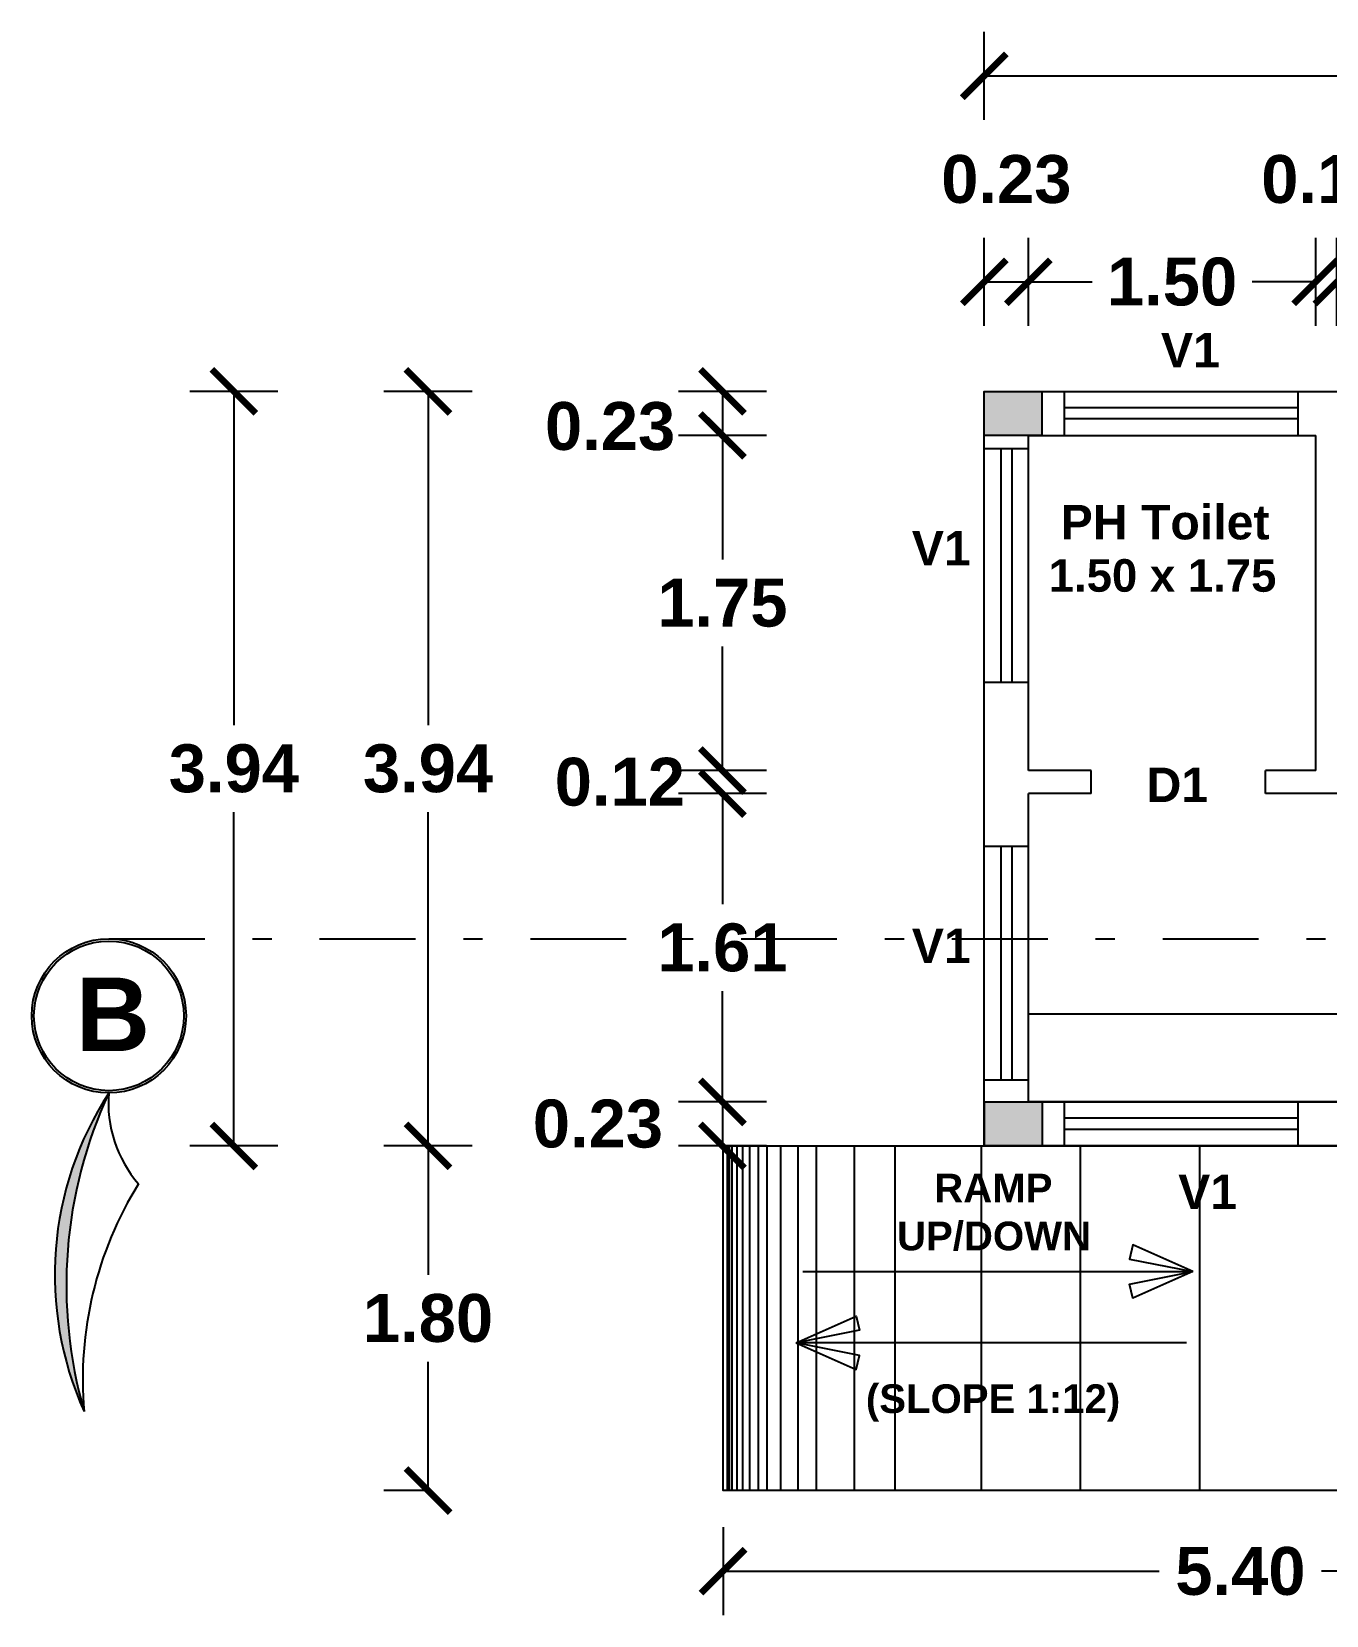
# Model space of a CAD drawing. Header units: metres. Extents: x 743 to 2261, y -742 to 557.
# Drawn here: x 2144.12 to 2150.88, y -729.6 to -721.33 of the extents above; entities that cross this region are included whole.
import ezdxf

# ---------------------------------------------------------------- set-up
doc = ezdxf.new("R2010")
doc.units = ezdxf.units.M
doc.linetypes.add('DASHDOT', pattern=[1, 0.5, -0.25, 0, -0.25])
doc.styles.add('CEN-GOT', font='arialbd.ttf')
doc.styles.add('kavi', font='ARLRDBD.TTF')
doc.styles.add('TITLE', font='arialbd.ttf')
doc.dimstyles.new('kavi', dxfattribs={"dimtxt": 0.11, "dimasz": 0.23, "dimexe": 0.18, "dimexo": 0.0625, "dimgap": 0.09, "dimtad": 0, "dimtih": 1, "dimtoh": 1, "dimzin": 0, "dimdsep": 46, "dimtxsty": 'kavi', "dimblk": 'ARCHTICK', "dimcen": 0.09, "dimse1": 1, "dimse2": 1, "dimadec": 0, "dimazin": 0, "dimtfac": 1, "dimtofl": 0, "dimtmove": 0, "dimatfit": 3, "dimldrblk": 'ARCHTICK', "dimfxl": 0, "dimtolj": 1, "dimtzin": 0, "dimarcsym": 0})

# ---------------------------------------------------------------- blocks, each defined once
blk = doc.blocks.new('_ArchTick')
at = {"color": 0, "linetype": 'ByBlock', "const_width": 0.15}
blk.add_lwpolyline([(-0.5, -0.5), (0.5, 0.5)], dxfattribs=at)
blk = doc.blocks.new('*D269')
at = {"color": 7, "linetype": 'ByBlock', "lineweight": -2}
for p, q in [((2147.9587, -726.9213), (2147.4987, -726.9213)), ((2147.7287, -726.9213), (2147.7287, -727.1513)), ((2147.9587, -727.1513), (2147.4987, -727.1513))]:
    blk.add_line(p, q, dxfattribs=at)
at = {"layer": 'Defpoints', "color": 0, "linetype": 'ByBlock'}
for p in [(2149.0954, -726.9213), (2147.7287, -727.1513), (2149.2278, -727.1513)]:
    blk.add_point(p, dxfattribs=at)
at = {"color": 7, "linetype": 'ByBlock', "lineweight": -2, "xscale": 0.23, "yscale": 0.23, "zscale": 0.23}
for p, rotation in [((2147.7287, -726.9213), 90), ((2147.7287, -727.1513), 270)]:
    blk.add_blockref('_ArchTick', p, dxfattribs=dict(at, rotation=rotation))
at = {"color": 0, "linetype": 'ByBlock', "insert": (2147.079, -727.0363), "char_height": 0.25, "attachment_point": 5, "style": 'CEN-GOT'}
blk.add_mtext('\\A1;0.23', dxfattribs=at)
blk = doc.blocks.new('*D270')
at = {"color": 7, "linetype": 'ByBlock', "lineweight": -2}
for p, q in [((2147.9587, -723.2113), (2147.4987, -723.2113)), ((2147.7287, -723.2113), (2147.7287, -723.4413)), ((2147.9587, -723.4413), (2147.4987, -723.4413))]:
    blk.add_line(p, q, dxfattribs=at)
at = {"layer": 'Defpoints', "color": 0, "linetype": 'ByBlock'}
for p in [(2149.2704, -723.2113), (2147.7287, -723.4413), (2149.543, -723.4413)]:
    blk.add_point(p, dxfattribs=at)
at = {"color": 7, "linetype": 'ByBlock', "lineweight": -2, "xscale": 0.23, "yscale": 0.23, "zscale": 0.23}
for p, rotation in [((2147.7287, -723.2113), 90), ((2147.7287, -723.4413), 270)]:
    blk.add_blockref('_ArchTick', p, dxfattribs=dict(at, rotation=rotation))
at = {"color": 0, "linetype": 'ByBlock', "insert": (2147.1426, -723.3941), "char_height": 0.25, "attachment_point": 5, "style": 'CEN-GOT'}
blk.add_mtext('\\A1;0.23', dxfattribs=at)
blk = doc.blocks.new('*D271')
at = {"color": 7, "linetype": 'ByBlock', "lineweight": -2}
for p, q in [((2147.9587, -723.4413), (2147.4987, -723.4413)), ((2147.7287, -723.4413), (2147.7287, -724.0887)), ((2147.7287, -725.1913), (2147.7287, -724.544)), ((2147.9587, -725.1913), (2147.4987, -725.1913))]:
    blk.add_line(p, q, dxfattribs=at)
at = {"layer": 'Defpoints', "color": 0, "linetype": 'ByBlock'}
for p in [(2149.543, -723.4413), (2147.7287, -725.1913), (2149.4162, -725.1913)]:
    blk.add_point(p, dxfattribs=at)
at = {"color": 7, "linetype": 'ByBlock', "lineweight": -2, "xscale": 0.23, "yscale": 0.23, "zscale": 0.23}
for p, rotation in [((2147.7287, -723.4413), 90), ((2147.7287, -725.1913), 270)]:
    blk.add_blockref('_ArchTick', p, dxfattribs=dict(at, rotation=rotation))
at = {"color": 0, "linetype": 'ByBlock', "insert": (2147.7287, -724.3163), "char_height": 0.25, "attachment_point": 5, "style": 'CEN-GOT'}
blk.add_mtext('\\A1;1.75', dxfattribs=at)
blk = doc.blocks.new('*D272')
at = {"color": 7, "linetype": 'ByBlock', "lineweight": -2}
for p, q in [((2147.7287, -725.1913), (2147.7287, -724.9613)), ((2147.9587, -725.1913), (2147.4987, -725.1913)), ((2147.9587, -725.3113), (2147.4987, -725.3113)), ((2147.7287, -725.3113), (2147.7287, -725.5413))]:
    blk.add_line(p, q, dxfattribs=at)
at = {"layer": 'Defpoints', "color": 0, "linetype": 'ByBlock'}
for p in [(2149.4162, -725.1913), (2147.7287, -725.3113), (2149.4162, -725.3113)]:
    blk.add_point(p, dxfattribs=at)
at = {"color": 7, "linetype": 'ByBlock', "lineweight": -2, "xscale": 0.23, "yscale": 0.23, "zscale": 0.23}
for p, rotation in [((2147.7287, -725.1913), 270), ((2147.7287, -725.3113), 90)]:
    blk.add_blockref('_ArchTick', p, dxfattribs=dict(at, rotation=rotation))
at = {"color": 0, "linetype": 'ByBlock', "insert": (2147.1934, -725.2513), "char_height": 0.25, "attachment_point": 5, "style": 'CEN-GOT'}
blk.add_mtext('\\A1;0.12', dxfattribs=at)
blk = doc.blocks.new('*D273')
at = {"color": 7, "linetype": 'ByBlock', "lineweight": -2}
for p, q in [((2147.9587, -725.3113), (2147.4987, -725.3113)), ((2147.7287, -725.3113), (2147.7287, -725.8887)), ((2147.7287, -726.9213), (2147.7287, -726.344)), ((2147.9587, -726.9213), (2147.4987, -726.9213))]:
    blk.add_line(p, q, dxfattribs=at)
at = {"layer": 'Defpoints', "color": 0, "linetype": 'ByBlock'}
for p in [(2149.4162, -725.3113), (2147.7287, -726.9213), (2149.4773, -726.9213)]:
    blk.add_point(p, dxfattribs=at)
at = {"color": 7, "linetype": 'ByBlock', "lineweight": -2, "xscale": 0.23, "yscale": 0.23, "zscale": 0.23}
for p, rotation in [((2147.7287, -725.3113), 90), ((2147.7287, -726.9213), 270)]:
    blk.add_blockref('_ArchTick', p, dxfattribs=dict(at, rotation=rotation))
at = {"color": 0, "linetype": 'ByBlock', "insert": (2147.7287, -726.1163), "char_height": 0.25, "attachment_point": 5, "style": 'CEN-GOT'}
blk.add_mtext('\\A1;1.61', dxfattribs=at)
blk = doc.blocks.new('*D288')
at = {"color": 7, "linetype": 'ByBlock', "lineweight": -2}
for p, q in [((2149.0954, -722.8696), (2149.0954, -722.4096)), ((2149.3254, -722.8696), (2149.3254, -722.4096)), ((2149.0954, -722.6396), (2149.3254, -722.6396))]:
    blk.add_line(p, q, dxfattribs=at)
at = {"layer": 'Defpoints', "color": 0, "linetype": 'ByBlock'}
for p in [(2149.3254, -722.6396), (2149.0954, -723.4495), (2149.3254, -723.4495)]:
    blk.add_point(p, dxfattribs=at)
at = {"color": 7, "linetype": 'ByBlock', "lineweight": -2, "xscale": 0.23, "yscale": 0.23, "zscale": 0.23, "rotation": 180}
blk.add_blockref('_ArchTick', (2149.0954, -722.6396), dxfattribs=at)
at = {"color": 7, "linetype": 'ByBlock', "lineweight": -2, "xscale": 0.23, "yscale": 0.23, "zscale": 0.23}
blk.add_blockref('_ArchTick', (2149.3254, -722.6396), dxfattribs=at)
at = {"color": 0, "linetype": 'ByBlock', "insert": (2149.2104, -722.1043), "char_height": 0.25, "attachment_point": 5, "style": 'CEN-GOT'}
blk.add_mtext('\\A1;0.23', dxfattribs=at)
blk = doc.blocks.new('*D289')
at = {"color": 7, "linetype": 'ByBlock', "lineweight": -2}
for p, q in [((2149.3254, -722.8696), (2149.3254, -722.4096)), ((2150.8254, -722.8696), (2150.8254, -722.4096)), ((2149.3254, -722.6396), (2149.658, -722.6396)), ((2150.8254, -722.6396), (2150.4929, -722.6396))]:
    blk.add_line(p, q, dxfattribs=at)
at = {"layer": 'Defpoints', "color": 0, "linetype": 'ByBlock'}
for p in [(2150.8254, -722.6396), (2149.3254, -723.4495), (2150.8254, -723.7602)]:
    blk.add_point(p, dxfattribs=at)
at = {"color": 7, "linetype": 'ByBlock', "lineweight": -2, "xscale": 0.23, "yscale": 0.23, "zscale": 0.23, "rotation": 180}
blk.add_blockref('_ArchTick', (2149.3254, -722.6396), dxfattribs=at)
at = {"color": 7, "linetype": 'ByBlock', "lineweight": -2, "xscale": 0.23, "yscale": 0.23, "zscale": 0.23}
blk.add_blockref('_ArchTick', (2150.8254, -722.6396), dxfattribs=at)
at = {"color": 0, "linetype": 'ByBlock', "insert": (2150.0754, -722.6396), "char_height": 0.25, "attachment_point": 5, "style": 'CEN-GOT'}
blk.add_mtext('\\A1;1.50', dxfattribs=at)
blk = doc.blocks.new('*D290')
at = {"color": 7, "linetype": 'ByBlock', "lineweight": -2}
for p, q in [((2150.8254, -722.8696), (2150.8254, -722.4096)), ((2150.9354, -722.8696), (2150.9354, -722.4096)), ((2150.8254, -722.6396), (2150.5954, -722.6396)), ((2150.9354, -722.6396), (2151.1654, -722.6396))]:
    blk.add_line(p, q, dxfattribs=at)
at = {"layer": 'Defpoints', "color": 0, "linetype": 'ByBlock'}
for p in [(2150.9354, -722.6396), (2150.8254, -723.7602), (2150.9354, -723.7383)]:
    blk.add_point(p, dxfattribs=at)
at = {"color": 7, "linetype": 'ByBlock', "lineweight": -2, "xscale": 0.23, "yscale": 0.23, "zscale": 0.23}
blk.add_blockref('_ArchTick', (2150.8254, -722.6396), dxfattribs=at)
at = {"color": 7, "linetype": 'ByBlock', "lineweight": -2, "xscale": 0.23, "yscale": 0.23, "zscale": 0.23, "rotation": 180}
blk.add_blockref('_ArchTick', (2150.9354, -722.6396), dxfattribs=at)
at = {"color": 0, "linetype": 'ByBlock', "insert": (2150.8804, -722.1043), "char_height": 0.25, "attachment_point": 5, "style": 'CEN-GOT'}
blk.add_mtext('\\A1;0.11', dxfattribs=at)
blk = doc.blocks.new('*D291')
at = {"color": 7, "linetype": 'ByBlock', "lineweight": -2}
for p, q in [((2150.9354, -722.8696), (2150.9354, -722.4096)), ((2152.1554, -722.8696), (2152.1554, -722.4096)), ((2150.9354, -722.6396), (2151.1281, -722.6396)), ((2152.1554, -722.6396), (2151.9627, -722.6396))]:
    blk.add_line(p, q, dxfattribs=at)
at = {"layer": 'Defpoints', "color": 0, "linetype": 'ByBlock'}
for p in [(2152.1554, -722.6396), (2152.1554, -723.5833), (2150.9354, -723.7383)]:
    blk.add_point(p, dxfattribs=at)
at = {"color": 7, "linetype": 'ByBlock', "lineweight": -2, "xscale": 0.23, "yscale": 0.23, "zscale": 0.23, "rotation": 180}
blk.add_blockref('_ArchTick', (2150.9354, -722.6396), dxfattribs=at)
at = {"color": 7, "linetype": 'ByBlock', "lineweight": -2, "xscale": 0.23, "yscale": 0.23, "zscale": 0.23}
blk.add_blockref('_ArchTick', (2152.1554, -722.6396), dxfattribs=at)
at = {"color": 0, "linetype": 'ByBlock', "insert": (2151.5454, -722.6396), "char_height": 0.25, "attachment_point": 5, "style": 'CEN-GOT'}
blk.add_mtext('\\A1;1.22', dxfattribs=at)
blk = doc.blocks.new('*D305')
at = {"color": 7, "linetype": 'ByBlock', "lineweight": -2}
for p, q in [((2149.0954, -721.7931), (2149.0954, -721.3331)), ((2160.9954, -721.7931), (2160.9954, -721.3331)), ((2149.0954, -721.5631), (2154.5309, -721.5631)), ((2160.9954, -721.5631), (2155.56, -721.5631))]:
    blk.add_line(p, q, dxfattribs=at)
at = {"layer": 'Defpoints', "color": 0, "linetype": 'ByBlock'}
for p in [(2160.9954, -721.5631), (2149.0954, -723.8218), (2160.9954, -723.8218)]:
    blk.add_point(p, dxfattribs=at)
at = {"color": 7, "linetype": 'ByBlock', "lineweight": -2, "xscale": 0.23, "yscale": 0.23, "zscale": 0.23, "rotation": 180}
blk.add_blockref('_ArchTick', (2149.0954, -721.5631), dxfattribs=at)
at = {"color": 7, "linetype": 'ByBlock', "lineweight": -2, "xscale": 0.23, "yscale": 0.23, "zscale": 0.23}
blk.add_blockref('_ArchTick', (2160.9954, -721.5631), dxfattribs=at)
at = {"color": 0, "linetype": 'ByBlock', "insert": (2155.0454, -721.5631), "char_height": 0.25, "attachment_point": 5, "style": 'CEN-GOT'}
blk.add_mtext('\\A1;11.90', dxfattribs=at)
blk = doc.blocks.new('*D306')
at = {"color": 7, "linetype": 'ByBlock', "lineweight": -2}
for p, q in [((2146.4222, -723.2113), (2145.9622, -723.2113)), ((2146.1922, -723.2113), (2146.1922, -724.9536)), ((2146.1922, -727.1513), (2146.1922, -725.4091)), ((2146.4222, -727.1513), (2145.9622, -727.1513))]:
    blk.add_line(p, q, dxfattribs=at)
at = {"layer": 'Defpoints', "color": 0, "linetype": 'ByBlock'}
for p in [(2149.8368, -723.2113), (2146.1922, -727.1513), (2149.8368, -727.1513)]:
    blk.add_point(p, dxfattribs=at)
at = {"color": 7, "linetype": 'ByBlock', "lineweight": -2, "xscale": 0.23, "yscale": 0.23, "zscale": 0.23}
for p, rotation in [((2146.1922, -723.2113), 90), ((2146.1922, -727.1513), 270)]:
    blk.add_blockref('_ArchTick', p, dxfattribs=dict(at, rotation=rotation))
at = {"color": 0, "linetype": 'ByBlock', "insert": (2146.1922, -725.1813), "char_height": 0.25, "attachment_point": 5, "style": 'CEN-GOT'}
blk.add_mtext('\\A1;3.94', dxfattribs=at)
blk = doc.blocks.new('*D274')
at = {"color": 7, "linetype": 'ByBlock', "lineweight": -2}
for p, q in [((2146.1922, -727.1513), (2145.9622, -727.1513)), ((2146.1922, -727.1513), (2146.1922, -727.8236)), ((2146.1922, -728.9513), (2146.1922, -728.2791)), ((2146.1922, -728.9513), (2145.9622, -728.9513))]:
    blk.add_line(p, q, dxfattribs=at)
at = {"layer": 'Defpoints', "color": 0, "linetype": 'ByBlock'}
for p in [(2146.2755, -727.1513), (2146.1922, -728.9513), (2146.4108, -728.9513)]:
    blk.add_point(p, dxfattribs=at)
at = {"color": 7, "linetype": 'ByBlock', "lineweight": -2, "xscale": 0.23, "yscale": 0.23, "zscale": 0.23}
for p, rotation in [((2146.1922, -727.1513), 90), ((2146.1922, -728.9513), 270)]:
    blk.add_blockref('_ArchTick', p, dxfattribs=dict(at, rotation=rotation))
at = {"color": 0, "linetype": 'ByBlock', "insert": (2146.1922, -728.0513), "char_height": 0.25, "attachment_point": 5, "style": 'CEN-GOT'}
blk.add_mtext('\\A1;1.80', dxfattribs=at)
blk = doc.blocks.new('*D308')
at = {"color": 7, "linetype": 'ByBlock', "lineweight": -2}
for p, q in [((2147.732, -729.1423), (2147.732, -729.6023)), ((2153.132, -729.1423), (2153.132, -729.6023)), ((2147.732, -729.3723), (2150.0085, -729.3723)), ((2153.132, -729.3723), (2150.8555, -729.3723))]:
    blk.add_line(p, q, dxfattribs=at)
at = {"layer": 'Defpoints', "color": 0, "linetype": 'ByBlock'}
for p in [(2147.732, -728.5156), (2153.132, -728.5156), (2147.732, -729.3723)]:
    blk.add_point(p, dxfattribs=at)
at = {"color": 7, "linetype": 'ByBlock', "lineweight": -2, "xscale": 0.23, "yscale": 0.23, "zscale": 0.23, "rotation": 180}
blk.add_blockref('_ArchTick', (2147.732, -729.3723), dxfattribs=at)
at = {"color": 7, "linetype": 'ByBlock', "lineweight": -2, "xscale": 0.23, "yscale": 0.23, "zscale": 0.23}
blk.add_blockref('_ArchTick', (2153.132, -729.3723), dxfattribs=at)
at = {"color": 0, "linetype": 'ByBlock', "insert": (2150.432, -729.3723), "char_height": 0.25, "attachment_point": 5, "style": 'CEN-GOT'}
blk.add_mtext('\\A1;5.40', dxfattribs=at)
blk = doc.blocks.new('*D277')
at = {"color": 7, "linetype": 'ByBlock', "lineweight": -2}
for p, q in [((2145.4089, -723.2113), (2144.9489, -723.2113)), ((2145.1789, -723.2113), (2145.1789, -724.9536)), ((2145.1789, -727.1513), (2145.1789, -725.4091)), ((2145.4089, -727.1513), (2144.9489, -727.1513))]:
    blk.add_line(p, q, dxfattribs=at)
at = {"layer": 'Defpoints', "color": 0, "linetype": 'ByBlock'}
for p in [(2149.8819, -723.2113), (2145.1789, -727.1513), (2149.7775, -727.1513)]:
    blk.add_point(p, dxfattribs=at)
at = {"color": 7, "linetype": 'ByBlock', "lineweight": -2, "xscale": 0.23, "yscale": 0.23, "zscale": 0.23}
for p, rotation in [((2145.1789, -723.2113), 90), ((2145.1789, -727.1513), 270)]:
    blk.add_blockref('_ArchTick', p, dxfattribs=dict(at, rotation=rotation))
at = {"color": 0, "linetype": 'ByBlock', "insert": (2145.1789, -725.1813), "char_height": 0.25, "attachment_point": 5, "style": 'CEN-GOT'}
blk.add_mtext('\\A1;3.94', dxfattribs=at)

msp = doc.modelspace()

# ---------------------------------------------------------------- hatches: boundary and pattern name
at = {"linetype": 'ByBlock'}
h = msp.add_hatch(color=7, dxfattribs=at)
h.dxf.hatch_style = 1
h.paths.add_polyline_path([(2149.0954, -723.4413), (2149.0954, -723.2113), (2149.3954, -723.2113), (2149.3954, -723.4413)])
msp.add_hatch(color=7, dxfattribs=at).paths.add_polyline_path([(2144.3976, -728.5381, -0.180288), (2144.5261, -726.8749, 0.255551)])
msp.add_hatch(color=7, dxfattribs=at).paths.add_polyline_path([(2144.3976, -728.5381, -0.180288), (2144.5261, -726.8749, 0.255551)])
h = msp.add_hatch(color=7, dxfattribs=at)
h.dxf.hatch_style = 1
h.paths.add_polyline_path([(2149.0967, -727.1513), (2149.0967, -726.9213), (2149.3967, -726.9213), (2149.3967, -727.1513)])

# ---------------------------------------------------------------- linework, layer by layer
at = {"color": 7}
for p, q in [((2149.5143, -723.4413), (2149.5143, -723.2113)), ((2150.7343, -723.4413), (2150.7343, -723.2113)), ((2150.7343, -723.2972), (2149.5143, -723.2972)), ((2150.7343, -723.3555), (2149.5143, -723.3555)), ((2149.3254, -723.5111), (2149.0954, -723.5111)), ((2149.1813, -723.5111), (2149.1813, -724.7311)), ((2149.2395, -723.5111), (2149.2395, -724.7311)), ((2149.3254, -724.7311), (2149.0954, -724.7311)), ((2149.6534, -725.1913), (2149.3254, -725.1913)), ((2150.8254, -725.1913), (2150.5634, -725.1913)), ((2149.3254, -725.5871), (2149.0954, -725.5871)), ((2149.1813, -725.5871), (2149.1813, -726.8071)), ((2149.2395, -725.5871), (2149.2395, -726.8071)), ((2149.3254, -726.8071), (2149.0954, -726.8071)), ((2149.5143, -727.1513), (2149.5143, -726.9213)), ((2150.7343, -727.1513), (2150.7343, -726.9213)), ((2150.7343, -727.0072), (2149.5143, -727.0072)), ((2150.7343, -727.0655), (2149.5143, -727.0655))]:
    msp.add_line(p, q, dxfattribs=at)
at = {"color": 7, "linetype": 'ByBlock'}
for p, q in [((2149.3254, -725.1316), (2149.3254, -723.4413)), ((2149.3254, -723.4413), (2150.8254, -723.4413)), ((2150.8254, -725.1913), (2150.8254, -723.4413)), ((2149.3254, -725.1913), (2149.3254, -724.9213)), ((2149.6534, -725.3113), (2149.6534, -725.1913)), ((2150.5634, -725.3113), (2150.5634, -725.1913)), ((2149.3254, -726.9213), (2149.3254, -725.3113)), ((2149.3254, -726.4613), (2153.3754, -726.4613)), ((2149.3254, -726.9213), (2153.7935, -726.9213))]:
    msp.add_line(p, q, dxfattribs=at)
at = {"color": 7, "linetype": 'DASHDOT'}
msp.add_line((2144.5266, -726.0693), (2163.7668, -726.0693), dxfattribs=at)
at = {"color": 7, "linetype": 'ByBlock'}
for points in [[(2149.3954, -723.4413), (2149.0954, -723.4413), (2149.0954, -723.2113), (2149.3954, -723.2113), (2149.3954, -723.4413)], [(2153.7935, -727.1513), (2149.0954, -727.1513), (2149.0954, -723.2113), (2155.1604, -723.2113)], [(2149.3967, -727.1513), (2149.0967, -727.1513), (2149.0967, -726.9213), (2149.3967, -726.9213), (2149.3967, -727.1513)]]:
    msp.add_lwpolyline(points, dxfattribs=at)
at = {"color": 7}
for points in [[(2150.9454, -724.9213), (2150.9454, -725.3113), (2150.5634, -725.3113)], [(2149.6534, -725.3113), (2149.3254, -725.3113)], [(2147.753, -727.1513), (2147.753, -728.9513)], [(2147.7631, -727.1513), (2147.7631, -728.9513)], [(2147.7783, -727.1513), (2147.7783, -728.9513)], [(2147.8036, -727.1513), (2147.8036, -728.9513)], [(2147.834, -727.1513), (2147.834, -728.9513)], [(2147.8694, -727.1513), (2147.8694, -728.9513)], [(2147.9149, -727.1513), (2147.9149, -728.9513)], [(2147.9604, -727.1513), (2147.9604, -728.9513)], [(2148.0313, -727.1513), (2148.0313, -728.9513)], [(2148.1223, -727.1513), (2148.1223, -728.9513)], [(2148.2184, -727.1513), (2148.2184, -728.9513)], [(2148.4157, -727.1513), (2148.4157, -728.9513)], [(2148.6282, -727.1513), (2148.6282, -728.9513)], [(2149.0792, -727.1513), (2149.0792, -728.9513)], [(2149.5958, -727.1513), (2149.5958, -728.9513)], [(2150.219, -727.1513), (2150.219, -728.9513)], [(2150.1846, -727.8073), (2149.8711, -727.6676), (2149.854, -727.7418), (2150.1846, -727.8073)], [(2148.1479, -727.8073), (2150.1846, -727.8073)], [(2150.1846, -727.8073), (2149.8711, -727.947), (2149.854, -727.8728), (2150.1846, -727.8073)], [(2148.1137, -728.1793), (2148.4271, -728.0396), (2148.4443, -728.1138), (2148.1137, -728.1793)], [(2150.1504, -728.1793), (2148.1137, -728.1793)], [(2148.1137, -728.1793), (2148.4271, -728.319), (2148.4443, -728.2448), (2148.1137, -728.1793)]]:
    msp.add_lwpolyline(points, dxfattribs=at)
at = {"color": 7, "ltscale": 400}
msp.add_lwpolyline([(2149.3254, -726.9213), (2149.3254, -726.4613), (2153.3754, -726.4613), (2153.3754, -726.9213)], close=True, dxfattribs=at)
at = {"color": 7}
msp.add_lwpolyline([(2153.132, -728.9513), (2147.732, -728.9513), (2147.732, -727.1513), (2153.132, -727.1513), (2153.132, -728.9513)], close=True, dxfattribs=at)
at = {"color": 7, "linetype": 'ByBlock'}
for radius in [0.4028, 0.3908]:
    msp.add_circle((2144.5266, -726.4721), radius, dxfattribs=at)
for centre, radius, start, end in [((2145.9826, -727.824), 1.7384, 146.91314, 204.25388), ((2145.9826, -727.824), 1.7384, 146.91314, 204.25388), ((2146.6931, -727.8788), 2.3883, 155.14361, 196.02341), ((2146.6931, -727.8788), 2.3883, 155.14361, 196.02341), ((2146.3228, -728.3697), 1.9326, 148.12081, 184.99732), ((2146.3228, -728.3697), 1.9326, 148.12081, 184.99732)]:
    msp.add_arc(centre, radius, start, end, dxfattribs=at)
at = {"color": 7, "ltscale": 1.5}
msp.add_arc((2145.1648, -726.9278), 0.641, 175.26765, 221.08996, dxfattribs=at)
msp.add_arc((2145.1648, -726.9278), 0.641, 175.26765, 221.08996, dxfattribs=at)

# ---------------------------------------------------------------- texts
at = {"color": 7, "ltscale": 1.5, "style": 'TITLE'}
for s, height, p in [('V1', 0.18, (2150.0173, -723.0861)), ('PH Toilet', 0.18, (2149.494, -723.9842)), ('V1', 0.18, (2148.7171, -724.1205)), ('1.50 x 1.75', 0.17, (2149.4316, -724.2575)), ('D1', 0.18, (2149.9421, -725.3558)), ('V1', 0.18, (2148.7171, -726.1965)), ('V1', 0.18, (2150.1072, -727.4805))]:
    msp.add_text(s, height=height, dxfattribs=at).set_placement(p)
at = {"color": 7, "linetype": 'ByBlock', "style": 'CEN-GOT'}
msp.add_text('B', height=0.384, dxfattribs=at).set_placement((2144.3539, -726.6564))
at = {"color": 7, "char_height": 0.15, "width": 2.588206, "attachment_point": 1, "style": 'TITLE'}
for s, insert in [('{\\W8.57179;  }RAMP\\P{\\W6.90176;  }UP/DOWN', (2147.8363, -727.2964)), ('{\\W5.50721;  }(SLOPE 1:12)', (2147.8363, -728.396))]:
    msp.add_mtext(s, dxfattribs=dict(at, insert=insert))

# ---------------------------------------------------------------- dimensions: what is measured, and where the dimension line sits
at = {"color": 7, "linetype": 'ByBlock'}
for base, p1, p2, picture, middle in [((2160.9954, -721.5631), (2149.0954, -723.8218), (2160.9954, -723.8218), '*D305', (2155.0454, -721.5631)), ((2149.3254, -722.6396), (2149.0954, -723.4495), (2149.3254, -723.4495), '*D288', (2149.2104, -722.1043)), ((2150.9354, -722.6396), (2150.8254, -723.7602), (2150.9354, -723.7383), '*D290', (2150.8804, -722.1043)), ((2150.8254, -722.6396), (2149.3254, -723.4495), (2150.8254, -723.7602), '*D289', (2150.0754, -722.6396)), ((2152.1554, -722.6396), (2150.9354, -723.7383), (2152.1554, -723.5833), '*D291', (2151.5454, -722.6396)), ((2147.732, -729.3723), (2153.132, -728.5156), (2147.732, -728.5156), '*D308', (2150.432, -729.3723))]:
    dim = msp.add_linear_dim(base=base, p1=p1, p2=p2, dimstyle='kavi', override={"dimtxt": 0.25, "dimexe": 0.23, "dimexo": 0.23, "dimgap": 0.1, "dimtxsty": 'CEN-GOT', "dimse1": 0, "dimse2": 0, "dimclrd": 7, "dimclre": 7, "dimtmove": 2, "dimfxl": 0.23, "dimfxlon": 1}, dxfattribs=at)
    dim.commit()
    dim.dimension.update_dxf_attribs({"geometry": picture, "text_midpoint": middle})
for base, p1, p2, picture, middle in [((2145.1789, -727.1513), (2149.8819, -723.2113), (2149.7775, -727.1513), '*D277', (2145.1789, -725.1813)), ((2146.1922, -727.1513), (2149.8368, -723.2113), (2149.8368, -727.1513), '*D306', (2146.1922, -725.1813)), ((2147.7287, -725.1913), (2149.543, -723.4413), (2149.4162, -725.1913), '*D271', (2147.7287, -724.3163)), ((2147.7287, -725.3113), (2149.4162, -725.1913), (2149.4162, -725.3113), '*D272', (2147.1934, -725.2513)), ((2147.7287, -726.9213), (2149.4162, -725.3113), (2149.4773, -726.9213), '*D273', (2147.7287, -726.1163)), ((2146.1922, -728.9513), (2146.2755, -727.1513), (2146.4108, -728.9513), '*D274', (2146.1922, -728.0513))]:
    dim = msp.add_linear_dim(base=base, p1=p1, p2=p2, angle=90, dimstyle='kavi', override={"dimtxt": 0.25, "dimexe": 0.23, "dimexo": 0.23, "dimgap": 0.1, "dimtxsty": 'CEN-GOT', "dimse1": 0, "dimse2": 0, "dimclrd": 7, "dimclre": 7, "dimtmove": 2, "dimfxl": 0.23, "dimfxlon": 1}, dxfattribs=at)
    dim.commit()
    dim.dimension.update_dxf_attribs({"geometry": picture, "text_midpoint": middle})
for base, p1, p2, picture, middle in [((2147.7287, -723.4413), (2149.2704, -723.2113), (2149.543, -723.4413), '*D270', (2147.1426, -723.3941)), ((2147.7287, -727.1513), (2149.0954, -726.9213), (2149.2278, -727.1513), '*D269', (2147.079, -727.0363))]:
    dim = msp.add_linear_dim(base=base, p1=p1, p2=p2, angle=90, dimstyle='kavi', override={"dimtxt": 0.25, "dimexe": 0.23, "dimexo": 0.23, "dimgap": 0.1, "dimtxsty": 'CEN-GOT', "dimse1": 0, "dimse2": 0, "dimclrd": 7, "dimclre": 7, "dimtmove": 2, "dimfxl": 0.23, "dimfxlon": 1}, dxfattribs=at)
    dim.commit()
    dim.dimension.update_dxf_attribs({"geometry": picture, "text_midpoint": middle, "dimtype": 160})

doc.saveas('drawing.dxf')
